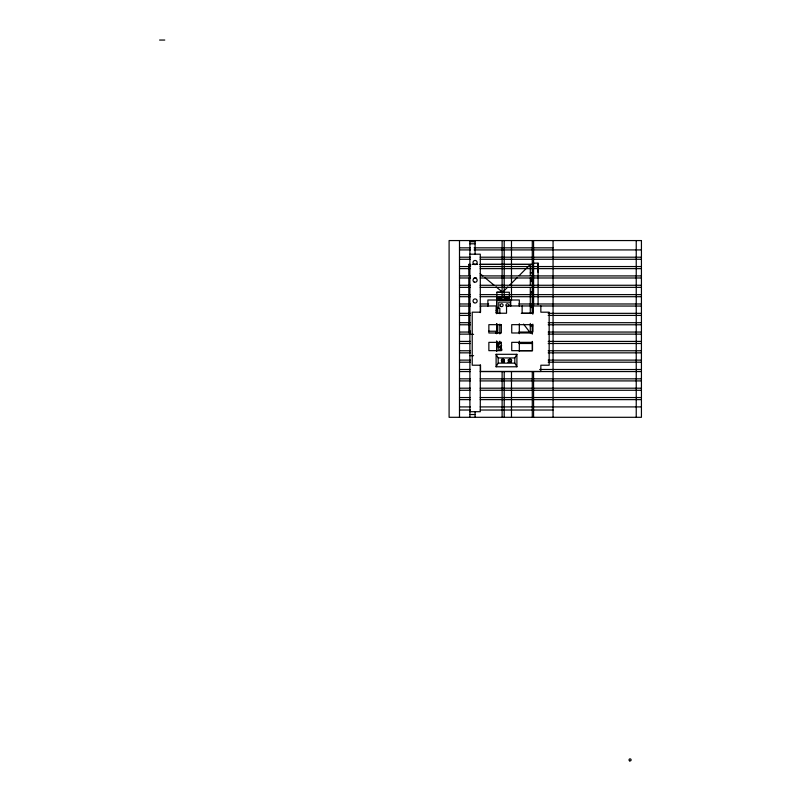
<?xml version="1.0" encoding="UTF-8"?>
<svg xmlns="http://www.w3.org/2000/svg" width="801" height="801" viewBox="0 0 801 801"><rect width="100%" height="100%" fill="white"/><g stroke="black" fill="none" stroke-linecap="round" stroke-linejoin="round"><path stroke-width="1.2" d="M468.805 278.087L468.805 332.866L470.497 331.063M468.805 275.644L468.805 264.4L470.828 264.44M496.71 351.078L496.71 341.116M496.88 297.361L496.87 292.245L502.627 292.245L496.049 286.828M496.86 299.514L496.87 296.881L509.346 296.841L509.346 292.245L496.87 292.245M509.236 299.514L509.246 296.881L496.76 296.861L496.71 313.732L496.71 300.005L509.236 300.005L509.236 296.851L496.88 296.881M530.863 305.712L530.813 307.444L533.156 307.444M530.863 291.854L530.813 294.448L533.186 294.458M532.275 417.301L532.275 371.564M532.275 341.406L532.275 350.768L518.818 350.768M532.275 334.137L532.275 324.775M532.825 313.271L532.825 272.43M538.092 304.61L538.092 263.159L532.825 263.159L532.825 275.604M504.089 296.861L501.376 296.861M496.109 366.778L498.182 363.133L498.182 357.937L496.109 354.302L516.895 354.302L516.895 366.778L496.109 366.778L496.109 354.302M516.895 366.778L514.823 363.133L514.823 357.937L516.895 354.302M503.489 291.374L507.814 287.028M509.546 285.286L517.326 277.456M519.058 275.714L530.292 264.4L530.292 275.354M502.117 359.188A1.562 1.562 0 0 1 504.45 360.54A1.562 1.562 0 0 1 502.117 361.892A1.562 1.562 0 0 1 502.117 359.188L502.487 359.028M159.569 40.05L164.766 40.05M469.897 241.722L475.093 241.722M469.897 243.794L475.093 243.794M459.494 247.839L470.457 247.839M474.112 247.839L553.06 247.839M459.494 249.922L470.457 249.922M474.112 249.922L641.431 249.922M469.897 254.197L480.29 254.197L480.29 312.6M459.494 257.201L470.457 257.201M480.2 257.201L641.431 257.201M459.494 259.274L470.457 259.274M480.2 259.274L641.431 259.274M472.55 264.4L477.556 264.4L472.49 264.4M480.059 264.4L532.575 264.4M479.869 264.4L532.725 264.4M459.494 266.553L470.457 266.553M480.2 266.553L641.431 266.553M459.494 268.635L470.457 268.635M480.2 268.635L641.431 268.635M530.292 272.881L532.725 272.881M459.494 275.914L470.457 275.914M480.2 275.914L641.431 275.914M459.494 277.987L470.457 277.987M474.112 277.987L476.545 277.987M480.2 277.987L641.431 277.987M533.186 278.858L530.813 278.858L530.813 281.451L533.186 281.461M459.494 285.266L470.457 285.266M480.2 285.266L641.431 285.266M459.494 287.349L470.457 287.349M480.2 287.349L641.431 287.349M530.813 291.854L533.186 291.854M459.494 294.628L470.457 294.628M480.2 294.628L641.431 294.628M459.494 296.7L470.457 296.7M480.2 296.7L641.431 296.7M459.494 303.98L470.457 303.98M480.2 303.98L488.72 303.98M518.818 303.98L641.431 303.98M459.494 306.062L470.457 306.062M480.2 306.062L496.139 305.952L496.139 313.231L506.532 313.231L506.532 305.952L641.431 306.062M530.863 307.454L533.186 307.454M459.494 313.341L470.457 313.341M521.271 313.341L532.275 313.341L532.285 240.56M548.194 313.341L641.431 313.341M459.494 315.414L470.457 315.414M548.194 315.414L641.431 315.414M459.494 322.693L470.457 322.693M548.194 322.693L641.431 322.693M459.494 324.775L470.457 324.775M548.194 324.775L641.431 324.775M530.292 325.907L532.725 325.907M488.69 331.234L495.879 331.234L495.879 333.316M459.494 332.055L470.457 332.055M518.818 332.055L532.275 332.055M548.194 332.055L641.431 332.055M459.494 334.137L470.457 334.137M548.194 334.137L641.431 334.137M469.897 334.357L473.601 334.357M459.494 341.406L470.457 341.406M548.194 341.406L641.431 341.406M459.494 343.489L470.457 343.489M518.818 343.489L532.275 343.489M548.194 343.489L641.431 343.489M500.245 343.669L497.751 343.669L497.751 346.783L501.496 346.783M502.217 349.907L498.793 349.907L498.793 343.669M459.494 350.768L470.457 350.768M548.194 350.768L641.431 350.768M459.494 352.851L470.457 352.851M548.194 352.851L641.431 352.851M469.897 355.664L473.601 355.664M498.182 357.937L514.823 357.937M459.494 360.12L470.457 360.12M507.844 360.12L511.479 360.12M548.194 360.12L641.431 360.12M459.494 362.202L470.457 362.202M507.844 362.202L511.479 362.202M548.194 362.202L641.431 362.202M498.182 363.133L514.823 363.133M459.494 369.481L470.457 369.481M539.664 369.481L641.431 369.521M459.494 371.564L470.457 371.564M480.2 371.564L641.431 371.564M459.494 378.833L470.457 378.833M480.2 378.833L641.431 378.833M459.494 380.916L470.457 380.916M480.2 380.916L641.431 380.916M459.494 388.195L470.457 388.195M480.2 388.195L641.431 388.195M459.494 390.277L470.457 390.277M480.2 390.277L641.431 390.277M459.494 397.546L470.457 397.546M480.2 397.546L641.431 397.546M459.494 399.629L470.457 399.629M480.2 399.629L641.431 399.629M459.494 406.908L470.457 406.908M480.2 406.908L641.431 406.908M459.494 410.022L470.457 410.022M480.2 410.022L553.06 410.022M469.897 411.704L480.29 411.704L480.29 364.936M469.897 414.517L475.093 414.517M468.805 264.4L470.688 265.942M480.079 273.682L482.893 276.005M484.775 277.546L494.167 285.286M523.564 324.105L530.292 332.866L530.292 323.444M509.025 296.851L509.025 300.005M508.405 296.851L508.405 300.005M507.413 296.851L507.413 300.005M506.122 300.005L506.122 296.851L504.61 296.861L504.62 300.005M505.611 300.005L505.651 296.851L505.661 298.963L500.455 298.973L500.415 296.861L500.425 300.015M501.496 296.861L501.496 300.015M499.884 296.861L499.884 300.015M498.592 296.861L498.592 300.015M497.601 296.861L497.601 300.015M496.97 296.861L496.98 300.015M636.234 240.56L636.234 417.301M553.06 240.56L553.06 417.301M540.845 305.952L540.845 312.19L549.156 312.19L549.156 365.216L540.845 365.216L540.845 371.454L480.54 371.454L480.54 365.216L472.23 365.216L472.23 312.19L480.54 312.19L480.54 305.952M538.092 263.159L538.092 272.43M533.576 240.56L533.576 306.062M533.576 371.564L533.576 417.301M532.825 278.097L532.825 314.202M532.825 324.155L532.825 331.624M532.525 305.952L532.525 313.231L522.132 313.231L522.132 305.952M530.863 278.858L530.863 281.461M530.292 277.817L530.292 285.216M530.292 287.679L530.292 313.571M519.318 306.242L519.318 300.005L487.889 300.005L487.889 306.242M519.318 323.704L519.318 333.687M519.318 341.176L519.318 351.158M511.479 240.56L511.479 300.345M511.479 371.564L511.479 417.301M510.748 300.005L510.748 306.242M510.227 305.822L510.227 302.087L498.793 302.087L498.793 308.325L499.834 308.325L499.834 313.622M504.199 240.56L504.199 296.7M504.199 371.564L504.199 417.301M502.117 240.56L502.117 296.7M502.117 371.564L502.117 417.301M499.834 324.165L499.834 333.947M499.834 341.226L499.834 343.669M497.751 307.284L497.751 313.411M497.751 324.435L497.751 333.016M496.71 341.176L496.71 351.158M475.093 254.197L475.093 240.941L469.897 240.941L469.897 417.301M475.093 411.704L475.093 417.301M459.494 240.56L459.494 417.301M532.945 293.026A1.041 1.041 0 0 1 532.945 291.224M532.945 306.022A1.041 1.041 0 0 1 532.565 305.642M532.465 304.851A1.041 1.041 0 0 1 532.945 304.22M496.149 310.438A1.041 1.041 0 0 1 496.149 312.44M501.646 348.555A1.452 1.452 0 0 1 500.194 347.103A1.452 1.452 0 0 1 501.646 345.652M506.643 306.463A1.452 1.452 0 0 1 506.252 304.27A1.452 1.452 0 0 1 508.485 304.27A1.452 1.452 0 0 1 508.094 306.463M496.71 323.674L496.71 333.637L496.71 323.704M641.431 240.56L449.101 240.56L449.101 417.301L641.431 417.301L641.431 240.56M501.336 324.665L488.86 324.665L488.86 332.986L501.336 332.986L501.336 324.665M532.525 324.665L511.729 324.665L511.729 332.986L532.525 332.986L532.525 324.665M501.336 342.347L488.86 342.347L488.86 350.658L501.336 350.658L501.336 342.347M532.525 342.347L511.729 342.347L511.729 350.658L532.525 350.658L532.525 342.347M504.199 360.12L502.117 360.12L502.117 362.202L504.199 362.202L504.199 360.12M629.546 760.81A1.041 1.041 0 0 0 631.108 759.909A1.041 1.041 0 0 0 629.546 759.008A1.041 1.041 0 0 0 629.546 760.81M474.052 281.982A2.083 2.083 0 0 0 477.166 280.18A2.083 2.083 0 0 0 474.052 278.388A2.083 2.083 0 0 0 474.052 281.982M473.621 302.448A2.083 2.083 0 0 0 477.096 301.516A2.083 2.083 0 0 0 474.552 298.973A2.083 2.083 0 0 0 473.621 302.448M474.052 264.31A2.083 2.083 0 0 0 477.166 262.508A2.083 2.083 0 0 0 474.052 260.705A2.083 2.083 0 0 0 474.052 264.31M500.925 306.463A1.452 1.452 0 0 0 503.108 305.201A1.452 1.452 0 0 0 500.925 303.939A1.452 1.452 0 0 0 500.925 306.463M509.186 361.802A1.562 1.562 0 0 0 511.649 360.7A1.562 1.562 0 0 0 509.466 359.108A1.562 1.562 0 0 0 509.186 361.802"/></g></svg>
